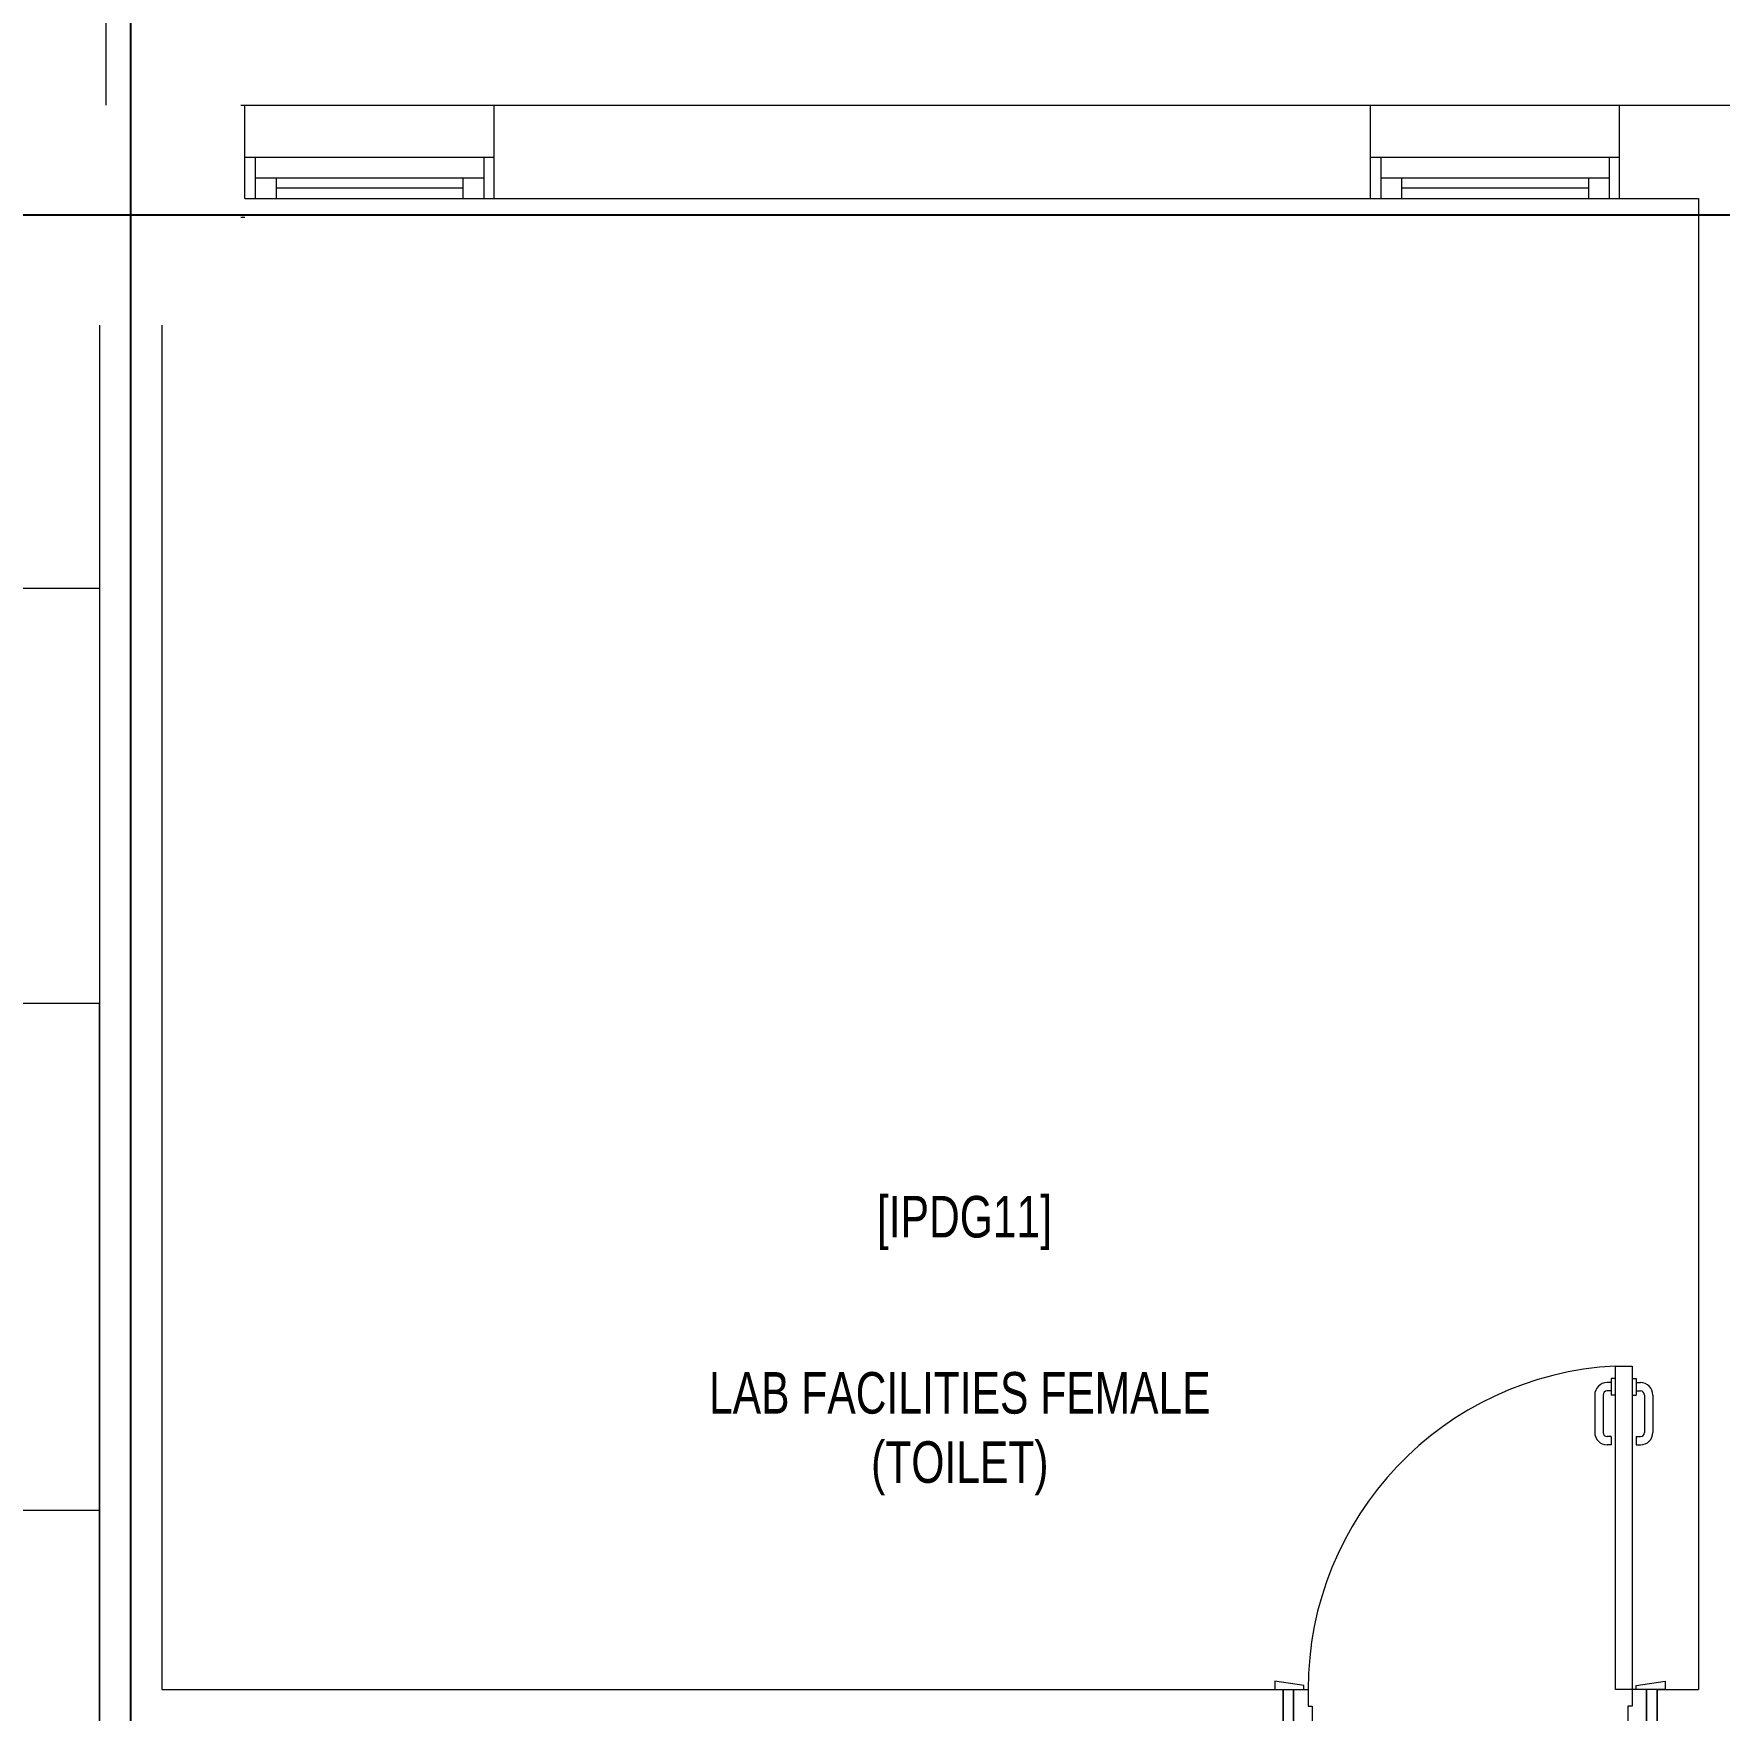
# Model space of a CAD drawing. Header units: metres. Extents: x -18745 to 220762, y -1579758 to -1356048.
# Drawn here: x 187880 to 191938, y -1458838 to -1454801 of the extents above; entities that cross this region are included whole.
import ezdxf

# ---------------------------------------------------------------- set-up
doc = ezdxf.new("R2010")
doc.units = ezdxf.units.M
doc.layers.get('0').update_dxf_attribs({"lineweight": 0})
for name, color, linetype, lineweight in [('A-100 - Copy$0$72_EGR_BASE_TEXT', 8, 'Continuous', 0), ('A-100 - Copy$0$Aluminum', 8, 'Continuous', 0), ('A-100 - Copy$0$Medical Equipment and Furniture', 8, 'Continuous', 0), ('A-100 - Copy$0$Medical Equipment and Furniture1', 8, 'Continuous', 5), ('A-100 - Copy$0$Proj', 8, 'Continuous', 0), ('A-100 - Copy$0$Walls', 8, 'Continuous', 0), ('A-100 - Copy$0$Wooden Joinery', 8, 'Continuous', 0)]:
    doc.layers.add(name, color=color, linetype=linetype, lineweight=lineweight)
doc.layers.add('A-100 - Copy$0$axes', color=8, linetype='Continuous')
doc.styles.add('A-100 - Copy$0$X3G_ENTITY_2587EA', font='swisscl.ttf', dxfattribs={"height": 200})

# ---------------------------------------------------------------- blocks, each defined once
blk = doc.blocks.new('A-100 - Copy$0$CUPBOARD - GLASS TOP - LOCKABLE - 200x100x60')
at = {"layer": 'A-100 - Copy$0$Medical Equipment and Furniture1'}
blk.add_line((283.1819, -205.0074, 0), (284.1819, -205.0074, 0), dxfattribs=at)
at = {"layer": 'A-100 - Copy$0$Medical Equipment and Furniture1', "elevation": 0}
blk.add_lwpolyline([(284.1819, -204.4324), (283.1819, -204.4324), (283.1819, -205.0324), (284.1819, -205.0324)], close=True, dxfattribs=at)
blk = doc.blocks.new('A-100 - Copy$0$A$C72370EFE')
at = {"layer": 'A-100 - Copy$0$Wooden Joinery'}
for p, q in [((-0.01, -0.04), (-0.02, -0.04)), ((-0.01, -0.03), (-0.01, -0.07)), ((0, -0.03), (-0.01, -0.03)), ((0.04, -0.03), (0.05, -0.03)), ((0.05, -0.03), (0.05, -0.07)), ((0.05, -0.04), (0.06, -0.04)), ((-0.05, -0.07), (-0.05, -0.16)), ((-0.03, -0.07), (-0.03, -0.16)), ((-0.01, -0.06), (-0.02, -0.06)), ((0, -0.07), (-0.01, -0.07)), ((0.04, -0.07), (0.05, -0.07)), ((0.05, -0.06), (0.06, -0.06)), ((0.07, -0.07), (0.07, -0.16)), ((0.09, -0.07), (0.09, -0.16)), ((-0.01, -0.17), (-0.02, -0.17)), ((-0.01, -0.19), (-0.02, -0.19)), ((-0.01, -0.17), (-0.01, -0.19)), ((0.05, -0.17), (0.06, -0.17)), ((0.05, -0.17), (0.05, -0.19)), ((0.05, -0.19), (0.06, -0.19))]:
    blk.add_line(p, q, dxfattribs=at)
for centre, radius, start, end in [((-0.02, -0.07), 0.03, 90, 180), ((0.06, -0.07), 0.03, 0, 90), ((-0.02, -0.07), 0.01, 90, 180), ((0.06, -0.07), 0.01, 0, 90), ((-0.02, -0.16), 0.03, 180, 270), ((-0.02, -0.16), 0.01, 180, 270), ((0.06, -0.16), 0.01, 270, 0), ((0.06, -0.16), 0.03, 270, 0)]:
    blk.add_arc(centre, radius, start, end, dxfattribs=at)
blk = doc.blocks.new('A-100 - Copy$0$A$C41DF7AD3')
at = {"layer": 'A-100 - Copy$0$Wooden Joinery', "elevation": 0}
for points in [[(820, 780), (820, 1559), (860, 1559), (860, 780)], [(70, 780), (70, 790), (0, 800), (0, 780)], [(870, 780), (870, 790), (940, 800), (940, 780)], [(80, 680), (80, 670), (10, 660), (10, 680)], [(860, 680), (860, 670), (930, 660), (930, 680)]]:
    blk.add_lwpolyline(points, close=True, dxfattribs=at)
for points in [[(45, 780), (45, 680), (20, 680), (20, 780), (45, 780)], [(45, 780), (80, 780), (80, 740), (90, 740), (90, 680), (45, 680), (45, 780)], [(895, 780), (860, 780), (860, 740), (850, 740), (850, 680), (895, 680), (895, 780)], [(895, 780), (895, 680), (920, 680), (920, 780), (895, 780)]]:
    blk.add_lwpolyline(points, dxfattribs=at)
at = {"layer": 'A-100 - Copy$0$Wooden Joinery'}
blk.add_arc((860, 780, 0), 780, 92.9397, 180, dxfattribs=at)
at = {"layer": 'A-100 - Copy$0$Wooden Joinery', "xscale": 999.9999999998856, "yscale": 999.9999999998856, "zscale": 999.9999999998856}
blk.add_blockref('A-100 - Copy$0$A$C72370EFE', (820, 1559, 0), dxfattribs=at)
blk = doc.blocks.new('A-100 - Copy')
at = {"layer": 'A-100 - Copy$0$Aluminum'}
for p, q in [((188388.3, -1455097.7, 0), (188988.3, -1455097.7, 0)), ((188413.3, -1455097.7, 0), (188413.3, -1455197.7, 0)), ((188963.3, -1455097.7, 0), (188963.3, -1455197.7, 0)), ((191098.3, -1455097.7, 0), (191698.3, -1455097.7, 0)), ((191123.3, -1455097.7, 0), (191123.3, -1455197.7, 0)), ((191673.3, -1455097.7, 0), (191673.3, -1455197.7, 0)), ((188413.3, -1455147.7, 0), (188963.3, -1455147.7, 0)), ((188463.3, -1455147.7, 0), (188463.3, -1455197.7, 0)), ((188913.3, -1455147.7, 0), (188913.3, -1455197.7, 0)), ((191123.3, -1455147.7, 0), (191673.3, -1455147.7, 0)), ((191173.3, -1455147.7, 0), (191173.3, -1455197.7, 0)), ((191623.3, -1455147.7, 0), (191623.3, -1455197.7, 0)), ((188913.3, -1455172.7, 0), (188463.3, -1455172.7, 0)), ((191623.3, -1455172.7, 0), (191173.3, -1455172.7, 0)), ((188388.3, -1455197.7, 0), (188988.3, -1455197.7, 0)), ((191098.3, -1455197.7, 0), (191698.3, -1455197.7, 0))]:
    blk.add_line(p, q, dxfattribs=at)
at = {"layer": 'A-100 - Copy$0$axes'}
for p, q in [((188113.3, -1477297.4, 0), (188113.3, -1451192.7, 0)), ((215795, -1455237.7, 2.4), (83877.8, -1455237.7, 2.4))]:
    blk.add_line(p, q, dxfattribs=at)
at = {"layer": 'A-100 - Copy$0$Medical Equipment and Furniture'}
for p in [(187238.3, -1458356, 0), (188038.3, -1462172.7, 0)]:
    blk.add_line(p, (188038.3, -1458356, 0), dxfattribs=at)
at = {"layer": 'A-100 - Copy$0$Medical Equipment and Furniture', "elevation": 0}
blk.add_lwpolyline([(188038.3, -1457136), (187178.3, -1457136), (187178.3, -1458356), (188038.3, -1458356), (188038.3, -1457136)], dxfattribs=at)
at = {"layer": 'A-100 - Copy$0$Proj'}
for p, q in [((188388.3, -1454972.7, 0), (188988.3, -1454972.7, 0)), ((191098.3, -1454972.7, 0), (191698.3, -1454972.7, 0))]:
    blk.add_line(p, q, dxfattribs=at)
blk.add_lwpolyline([(188053.3, -1469902.7), (188053.3, -1471182.7), (211678.3, -1471182.7), (211678.3, -1453692.7), (188053.3, -1453692.7), (188053.3, -1454972.7)], dxfattribs=at)
at = {"layer": 'A-100 - Copy$0$Walls'}
for p, q in [((188378.3, -1454972.7, 0), (188388.3, -1454972.7, 0)), ((188388.3, -1455197.7, 0), (188388.3, -1454972.7, 0)), ((188988.3, -1454972.7, 0), (191098.3, -1454972.7, 0)), ((188988.3, -1455197.7, 0), (188988.3, -1454972.7, 0)), ((191098.3, -1455197.7, 0), (191098.3, -1454972.7, 0)), ((191698.3, -1455197.7, 0), (191698.3, -1454972.7, 0)), ((191698.3, -1454972.7, 0), (191998.3, -1454972.7, 0)), ((188988.3, -1455197.7, 0), (191098.3, -1455197.7, 0)), ((191698.3, -1455197.7, 0), (191888.3, -1455197.7, 0)), ((191888.3, -1455197.7, 0), (191888.3, -1458787.7, 0)), ((188378.3, -1455242.7, 0), (188388.3, -1455242.7, 0)), ((188038.3, -1455502.7, 0), (188038.3, -1462172.7, 0)), ((188188.3, -1455502.7, 0), (188188.3, -1458787.7, 0)), ((188188.3, -1458787.7, 0), (190888.3, -1458787.7, 0)), ((190888.3, -1458787.7, 0), (190888.3, -1458887.7, 0)), ((191788.3, -1458787.7, 0), (191888.3, -1458787.7, 0)), ((191788.3, -1458787.7, 0), (191788.3, -1458887.7, 0))]:
    blk.add_line(p, q, dxfattribs=at)
at = {"layer": 'A-100 - Copy$0$Medical Equipment and Furniture', "xscale": -1000, "yscale": 1000, "zscale": 1000, "rotation": 270}
blk.add_blockref('A-100 - Copy$0$CUPBOARD - GLASS TOP - LOCKABLE - 200x100x60', (392470.7, -1740317.9, 0), dxfattribs=at)
at = {"layer": 'A-100 - Copy$0$Wooden Joinery'}
blk.add_blockref('A-100 - Copy$0$A$C41DF7AD3', (190868.3, -1459567.7, 0), dxfattribs=at)
at = {"layer": 'A-100 - Copy$0$72_EGR_BASE_TEXT', "char_height": 100, "attachment_point": 2, "style": 'A-100 - Copy$0$X3G_ENTITY_2587EA'}
for s, insert in [('[IPDG11]', (190120.9, -1457599.2)), ('LAB FACILITIES FEMALE\\P(TOILET)', (190109.6, -1458023.3))]:
    blk.add_mtext(s, dxfattribs=dict(at, insert=insert))

msp = doc.modelspace()

# ---------------------------------------------------------------- block references
msp.add_blockref('A-100 - Copy', (0, 0))

doc.saveas('drawing.dxf')
